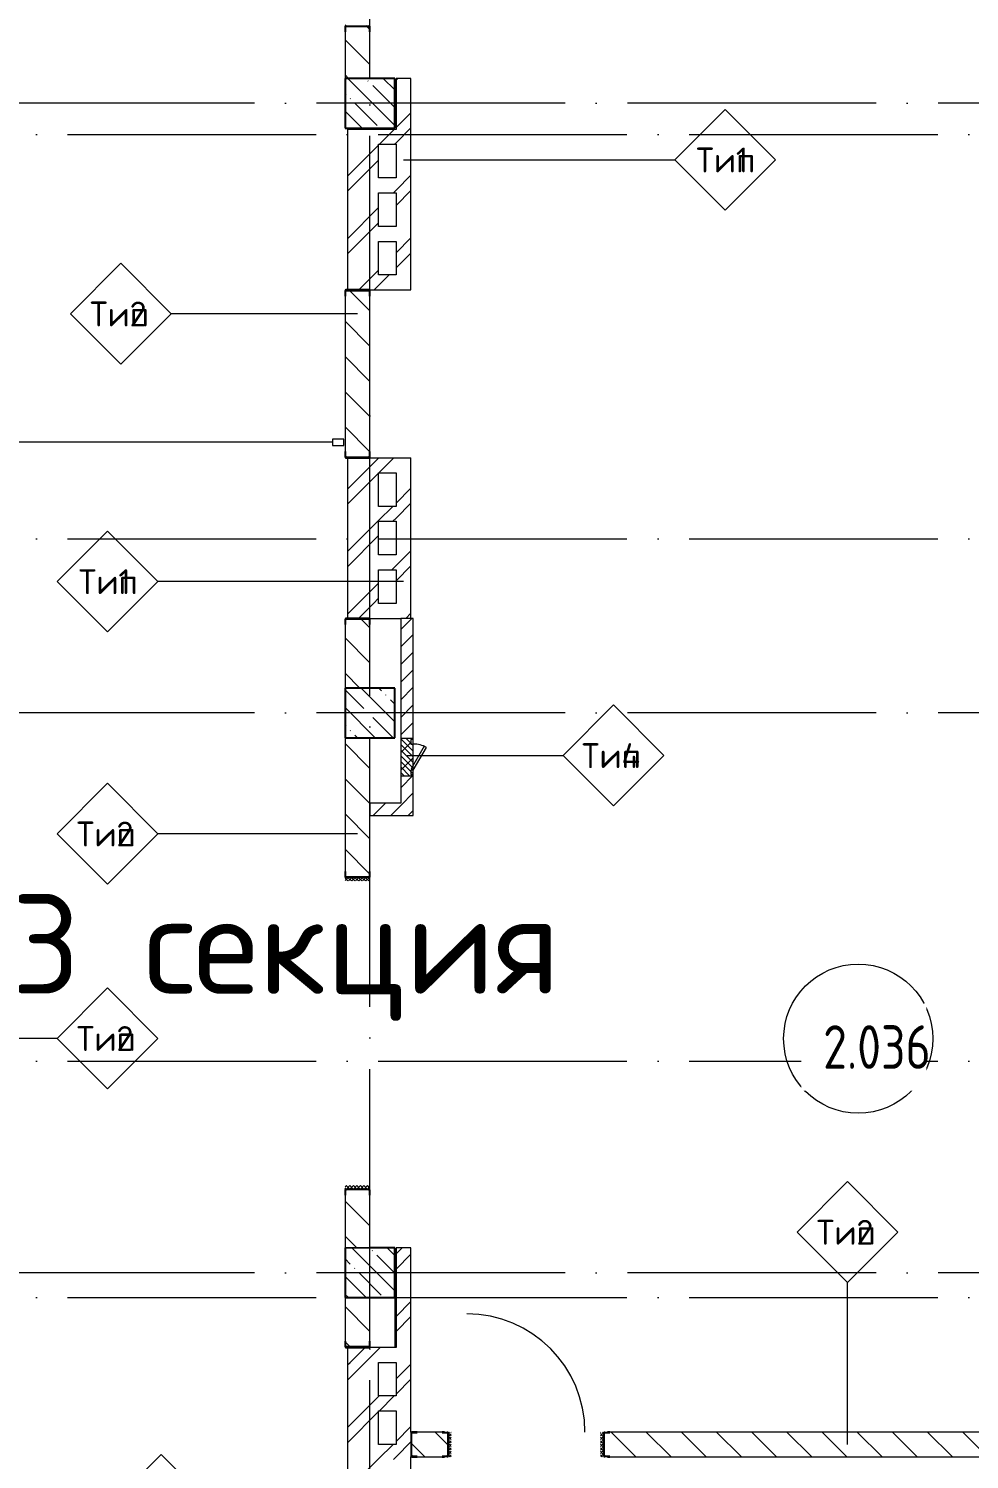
# Model space of a CAD drawing. Header units: millimetres. Extents: x -68946 to 288321, y -402657 to 324925.
# Drawn here: x 171213 to 178780, y -95860 to -84360 of the extents above; entities that cross this region are included whole.
import ezdxf

# ---------------------------------------------------------------- set-up
doc = ezdxf.new("R2010")
doc.units = ezdxf.units.MM
doc.linetypes.add('ADSK_Линия сетки', pattern=[2500, 2000, -250, 0, -250])
for name, color, linetype, lineweight in [('A-AREA-____-IDEN', 250, 'Continuous', 9), ('A-DETL-GENF-OTLN', 250, 'Continuous', 5), ('A-DOOR-____-MCUT', 250, 'Continuous', 5), ('A-DOOR-____-OTLN', 250, 'Continuous', 5), ('A-FLOR-____-OTLN', 192, 'Continuous', 9), ('A-WALL-____-IDEN', 250, 'Continuous', 9), ('A-WALL-____-MCUT', 250, 'Continuous', 13), ('A-WALL-____-PATT', 250, 'Continuous', 13), ('G-____-____-TEXT', 250, 'Continuous', 9), ('S-COLS-____-MCUT', 250, 'Continuous', 25), ('S-COLS-____-OTLN', 250, 'Continuous', 9), ('S-GRID-____-OTLN', 250, 'Continuous', 9)]:
    doc.layers.add(name, color=color, linetype=linetype, lineweight=lineweight)
doc.styles.add('ISOCPEUR', font='isocpeur.ttf', dxfattribs={"width": 0.8, "height": 100})
doc.styles.add('ISOCPEUR_3', font='isocpeur.ttf', dxfattribs={"height": 250})
doc.styles.add('ISOCPEUR_6', font='isocpeur.ttf', dxfattribs={"height": 3.5})
pattern_1 = [(135, (28708.77, -120984.93), (-141.42136, -141.42136), [])]
pattern_2 = [(45, (28708.77, -120984.93), (-251.4472, 251.4472), []), (45, (28708.77, -120603.93), (-251.4472, 251.4472), [])]
pattern_3 = [(45, (28708.77, -120984.93), (-70.71068, 70.71068), [])]

# ---------------------------------------------------------------- blocks, each defined once
blk = doc.blocks.new('Дверь_СКБ_1Ст_Фрамуга1 - Н_ВВ-9_2_1250x2600h_Лаборантская 2-42764460-АР1_Кладочный план 2 этажа С2и3')
at = {"layer": 'A-DOOR-____-OTLN'}
h = blk.add_hatch(dxfattribs=at)
h.set_pattern_fill('FP_9', color=256, style=0, pattern_type=2)
h.set_pattern_definition([(45, (-446.384, 164.685), (-14.1421, 14.1421), []), (135, (-446.384, 164.685), (-14.1421, -14.1421), [])])
h.paths.add_polyline_path([(-588, 100), (-613, 100), (-613, -100), (-588, -100)])
h = blk.add_hatch(dxfattribs=at)
h.set_pattern_fill('FP_8', color=256, style=0, pattern_type=2)
h.set_pattern_definition([(135, (1676.41, 164.685), (-14.14214, -14.14214), []), (225, (1676.41, 164.685), (14.14214, -14.14214), [])])
h.paths.add_polyline_path([(612, 100), (612, -100), (637, -100), (637, 100)])
at = {"layer": 'A-DOOR-____-OTLN', "color": 255}
blk.add_arc((-463, 100), 950, 360, 90, dxfattribs=at)
blk = doc.blocks.new('Дверь_СКБ_2Ст_Фрамуга2 - Н_ВВ-3_2500x2600h_Учебные помещения_Фрамуга слева-V1-АР1_Кладочный план 2 этажа С2и3')
at = {"layer": 'A-DOOR-____-OTLN'}
h = blk.add_hatch(dxfattribs=at)
h.set_pattern_fill('FP_5', color=256, style=0, pattern_type=2)
h.set_pattern_definition([(45, (-1071.384, 164.685), (-14.1421, 14.1421), []), (135, (-1071.384, 164.685), (-14.1421, -14.1421), [])])
h.paths.add_polyline_path([(-1212, -100), (-1212, 100), (-1237, 99), (-1237, -100)])
h = blk.add_hatch(dxfattribs=at)
h.set_pattern_fill('FP_4', color=256, style=0, pattern_type=2)
h.set_pattern_definition([(135, (1051.41, 164.685), (-14.1421, -14.1421), []), (225, (1051.41, 164.685), (14.1421, -14.1421), [])])
h.paths.add_polyline_path([(1263, -100), (1263, 100), (1238, 100), (1238, -100)])
blk = doc.blocks.new('BSC_Колонна _Прямоугольная - 400x400-V29-АР1_Кладочный план 2 этажа С2и3')
at = {"layer": 'S-COLS-____-OTLN', "lineweight": 5}
h = blk.add_hatch(dxfattribs=at)
h.set_pattern_fill('FP_70', color=256, style=0, pattern_type=2)
h.set_pattern_definition([(135, (-145250, -36025), (-142.5612, -142.5612), []), (135, (-145107.44, -36025), (-142.5612, -142.5612), [252.016, -50.403, 3.353, -47.05])])
h.paths.add_polyline_path([(-200, -200), (200, -200), (200, 200), (-200, 200)])
at = {"layer": 'S-COLS-____-MCUT'}
for p, q in [((200, 200), (-200, 200)), ((-200, 200), (-200, -200)), ((200, -200), (200, 200)), ((-200, -200), (200, -200))]:
    blk.add_line(p, q, dxfattribs=at)
blk = doc.blocks.new('BSC_Колонна _Прямоугольная - 400x400-V30-АР1_Кладочный план 2 этажа С2и3')
at = {"layer": 'S-COLS-____-OTLN', "lineweight": 5}
h = blk.add_hatch(dxfattribs=at)
h.set_pattern_fill('FP_71', color=256, style=0, pattern_type=2)
h.set_pattern_definition([(135, (-145250, -31125), (-142.5612, -142.5612), []), (135, (-145107.44, -31125), (-142.5612, -142.5612), [252.016, -50.403, 3.353, -47.05])])
h.paths.add_polyline_path([(200, -200), (200, 200), (-200, 200), (-200, -200)])
at = {"layer": 'S-COLS-____-MCUT'}
for p, q in [((200, 200), (-200, 200)), ((-200, 200), (-200, -200)), ((200, -200), (200, 200)), ((-200, -200), (200, -200))]:
    blk.add_line(p, q, dxfattribs=at)
blk = doc.blocks.new('ADSK_КолоннаНесущая_Швеллер_Гнутый_ГОСТ 8278-83 - 200х50х4_таб_1 2-V44-АР1_Кладочный план 2 этажа С2и3')
at = {"layer": 'S-COLS-____-MCUT'}
for p, q in [((-6, -90), (-6, 90)), ((0, 96), (40, 96)), ((40, 100), (20, 100)), ((40, 96), (40, 100)), ((40, -96), (0, -96)), ((20, -100), (40, -100)), ((40, -100), (40, -96))]:
    blk.add_line(p, q, dxfattribs=at)
for centre, radius, start, end in [((0, 90), 10, 90, 180), ((0, 90), 6, 90, 180), ((0, -90), 10, 180, 270), ((0, -90), 6, 180, 270)]:
    blk.add_arc(centre, radius, start, end, dxfattribs=at)
blk = doc.blocks.new('ADSK_КолоннаНесущая_Швеллер_Гнутый_ГОСТ 8278-83 - 200х50х4_таб_1 2-V47-АР1_Кладочный план 2 этажа С2и3')
at = {"layer": 'S-COLS-____-MCUT'}
for p, q in [((-10.1, 90), (-10.1, -90)), ((-6.1, -90), (-6.1, 90)), ((39.9, 100), (-0.1, 100)), ((-0.1, 96), (39.9, 96)), ((39.9, 96), (39.9, 100)), ((39.9, -96), (-0.1, -96)), ((-0.1, -100), (39.9, -100)), ((39.9, -100), (39.9, -96))]:
    blk.add_line(p, q, dxfattribs=at)
for centre, radius, start, end in [((-0.1, 90), 10, 90, 180), ((-0.1, 90), 6, 90, 180), ((-0.1, -90), 10, 180, 270), ((-0.1, -90), 6, 180, 270)]:
    blk.add_arc(centre, radius, start, end, dxfattribs=at)
blk = doc.blocks.new('ADSK_КолоннаНесущая_Швеллер_Гнутый_ГОСТ 8278-83 - 200х50х4_таб_1 2-V48-АР1_Кладочный план 2 этажа С2и3')
at = {"layer": 'S-COLS-____-MCUT'}
for p, q in [((-6, -90), (-6, 90)), ((0, 96), (40, 96)), ((40, 100), (20, 100)), ((40, 96), (40, 100)), ((40, -96), (0, -96)), ((20, -100), (40, -100)), ((40, -100), (40, -96))]:
    blk.add_line(p, q, dxfattribs=at)
for centre, radius, start, end in [((0, 90), 10, 90, 180), ((0, 90), 6, 90, 180), ((0, -90), 10, 180, 269.6632), ((0, -90), 6, 180, 270)]:
    blk.add_arc(centre, radius, start, end, dxfattribs=at)
blk = doc.blocks.new('ADSK_КолоннаНесущая_Швеллер_Гнутый_ГОСТ 8278-83 - 200х50х4_таб_1 2-V41-АР1_Кладочный план 2 этажа С2и3')
at = {"layer": 'S-COLS-____-MCUT'}
for p, q in [((-10.1, 90), (-10.1, -90)), ((-6.1, -90), (-6.1, 90)), ((39.9, 100), (-0.1, 100)), ((-0.1, 96), (39.9, 96)), ((39.9, 96), (39.9, 100)), ((39.9, -96), (-0.1, -96)), ((-0.1, -100), (39.9, -100)), ((39.9, -100), (39.9, -96))]:
    blk.add_line(p, q, dxfattribs=at)
for centre, radius, start, end in [((-0.1, 90), 10, 90, 180), ((-0.1, 90), 6, 90, 180), ((-0.1, -90), 10, 180, 270), ((-0.1, -90), 6, 180, 270)]:
    blk.add_arc(centre, radius, start, end, dxfattribs=at)
blk = doc.blocks.new('ADSK_КолоннаНесущая_Швеллер_Гнутый_ГОСТ 8278-83 - 200х50х4_таб_1 2-V51-АР1_Кладочный план 2 этажа С2и3')
at = {"layer": 'S-COLS-____-MCUT'}
for p, q in [((-6, -90), (-6, 90)), ((0, 96), (40, 96)), ((40, 100), (20, 100)), ((40, 96), (40, 100)), ((40, -96), (0, -96)), ((0, -100), (40, -100)), ((40, -100), (40, -96))]:
    blk.add_line(p, q, dxfattribs=at)
for centre, radius, start, end in [((0, 90), 10, 92.5388, 180), ((0, 90), 6, 90, 180), ((0, -90), 10, 180, 270), ((0, -90), 6, 180, 270)]:
    blk.add_arc(centre, radius, start, end, dxfattribs=at)
blk = doc.blocks.new('DM_Штора_Противодымная_Doormaster_E-60 - ш_4400 х в_2500-40883804-АР1_Кладочный план 2 этажа С2и3')
at = {"layer": 'A-DOOR-____-MCUT'}
for p, q in [((-2075, 150), (-2165, 150)), ((-2165, 150), (-2165, 100)), ((-2075, 100), (-2075, 150)), ((-2075, 125), (2325, 125)), ((2325, 150), (2325, 100)), ((2415, 150), (2325, 150)), ((2415, 100), (2415, 150)), ((-2165, 100), (-2075, 100)), ((2325, 100), (2415, 100))]:
    blk.add_line(p, q, dxfattribs=at)
blk = doc.blocks.new('ADSK_КолоннаНесущая_Швеллер_Гнутый_ГОСТ 8278-83 - 200х50х4_таб_1 2-38815029-АР1_Кладочный план 2 этажа С2и3')
at = {"layer": 'S-COLS-____-MCUT'}
for p, q in [((-6.1, -90), (-6.1, 90)), ((-0.1, 96), (39.9, 96)), ((39.9, 100), (19.9, 100)), ((39.9, 96), (39.9, 100)), ((39.9, -96), (-0.1, -96)), ((19.9, -100), (39.9, -100)), ((39.9, -100), (39.9, -96))]:
    blk.add_line(p, q, dxfattribs=at)
for centre, radius, start, end in [((-0.1, 90), 10, 90, 180), ((-0.1, 90), 6, 90, 180), ((-0.1, -90), 10, 180, 270), ((-0.1, -90), 6, 180, 270)]:
    blk.add_arc(centre, radius, start, end, dxfattribs=at)
blk = doc.blocks.new('ADSK_КолоннаНесущая_Швеллер_Гнутый_ГОСТ 8278-83 - 200х50х4_таб_1 2-38815031-АР1_Кладочный план 2 этажа С2и3')
at = {"layer": 'S-COLS-____-MCUT'}
for p, q in [((-6.1, -90), (-6.1, 90)), ((-0.1, 96), (39.9, 96)), ((39.9, 100), (19.9, 100)), ((39.9, 96), (39.9, 100)), ((39.9, -96), (-0.1, -96)), ((19.9, -100), (39.9, -100)), ((39.9, -100), (39.9, -96))]:
    blk.add_line(p, q, dxfattribs=at)
for centre, radius, start, end in [((-0.1, 90), 10, 90, 180), ((-0.1, 90), 6, 90, 180), ((-0.1, -90), 10, 180, 270), ((-0.1, -90), 6, 180, 270)]:
    blk.add_arc(centre, radius, start, end, dxfattribs=at)
blk = doc.blocks.new('АР_Люк - ЛРС_ВК_300х400_внутренний_RAL 9003-V63-АР1_Кладочный план 2 этажа С2и3')
at = {"layer": 'A-DOOR-____-OTLN'}
h = blk.add_hatch(dxfattribs=at)
h.set_pattern_fill('FP_88', color=256, style=0, pattern_type=2)
h.set_pattern_definition([(45, (125, 0), (-22.6274, 22.6274), [])])
h.paths.add_polyline_path([(275, -50), (275, 50), (-25, 50), (-25, -50)])
at = {"layer": 'A-DETL-GENF-OTLN'}
for p, q in [((275, 50), (-25, 50)), ((-25, 50), (-25, -50)), ((275, -50), (275, 50)), ((-25, -50), (275, -50))]:
    blk.add_line(p, q, dxfattribs=at)
at = {"layer": 'A-DOOR-____-MCUT'}
for p, q in [((48, 155), (38, 138)), ((38, 138), (220, 33)), ((230, 50), (48, 155)), ((20, 50), (-15, 50)), ((-15, 50), (-15, 30)), ((-15, 30), (20, 30)), ((20, 30), (20, 50)), ((220, 33), (230, 50)), ((265, 50), (230, 50)), ((230, 50), (230, 30)), ((230, 30), (265, 30)), ((265, 30), (265, 50))]:
    blk.add_line(p, q, dxfattribs=at)
blk.add_arc((230, 50), 210, 150, 180, dxfattribs=at)
blk = doc.blocks.new('AAR_СКБ_Марка_Помещения_мал - Номер-28977439-АР1_Кладочный план 2 этажа С2и3')
at = {"layer": 'A-AREA-____-IDEN'}
blk.add_circle((-0.028, 0), 3, dxfattribs=at)
blk = doc.blocks.new('ADSK_Марка_Стена - Типоразмер_ADSK_Марка-30564887-АР1_Кладочный план 2 этажа С2и3')
at = {"layer": 'A-WALL-____-IDEN'}
for p, q in [((-0.16, 4.37), (-4.21, 0.31)), ((3.9, 0.31), (-0.16, 4.37)), ((-4.21, 0.31), (-0.16, -3.74)), ((-0.16, -3.74), (3.9, 0.31))]:
    blk.add_line(p, q, dxfattribs=at)

msp = doc.modelspace()

# ---------------------------------------------------------------- hatches: boundary and pattern name
at = {"layer": 'A-WALL-____-PATT', "lineweight": 15}
h = msp.add_hatch(dxfattribs=at)
h.set_pattern_fill('FP_1', color=256, style=0, pattern_type=2)
h.set_pattern_definition(pattern_1)
h.paths.add_polyline_path([(173758.7722, -84759.9342), (173958.7722, -84759.9342), (173958.7722, -84334.9347), (173758.7722, -84334.9347), (173758.7722, -84364.9347)])
h.paths.add_polyline_path([(173958.7722, -81834.9347), (173958.7722, -80259.9342), (173758.7722, -80259.9342), (173758.7722, -81834.9347)])
h = msp.add_hatch(dxfattribs=at)
h.set_pattern_fill('FP_12', color=256, style=0, pattern_type=2)
h.set_pattern_definition(pattern_2)
h.paths.add_polyline_path([(174168.7722, -86459.9342), (174288.7722, -86459.9342), (174288.7722, -84759.9342), (174168.7722, -84759.9342), (174168.7722, -86339.9342)])
h = msp.add_hatch(dxfattribs=at)
h.set_pattern_fill('FP_12', color=256, style=0, pattern_type=2)
h.set_pattern_definition(pattern_2)
h.paths.add_polyline_path([(174028.7722, -85289.9342), (174168.7722, -85289.9342), (174168.7722, -85169.9342), (173778.7722, -85169.9342), (173778.7722, -85289.9342)])
h = msp.add_hatch(dxfattribs=at)
h.set_pattern_fill('FP_12', color=256, style=0, pattern_type=2)
h.set_pattern_definition(pattern_2)
h.paths.add_polyline_path([(173778.7722, -86339.9342), (174028.7722, -86339.9342), (174028.7722, -85289.9342), (173778.7722, -85289.9342), (173778.7722, -86218.7736)])
h = msp.add_hatch(dxfattribs=at)
h.set_pattern_fill('FP_12', color=256, style=0, pattern_type=2)
h.set_pattern_definition(pattern_2)
h.paths.add_polyline_path([(174028.7722, -85679.9342), (174168.7722, -85679.9342), (174168.7722, -85559.9342), (174028.7722, -85559.9342)])
h = msp.add_hatch(dxfattribs=at)
h.set_pattern_fill('FP_12', color=256, style=0, pattern_type=2)
h.set_pattern_definition(pattern_2)
h.paths.add_polyline_path([(174168.7722, -86459.9342), (174168.7722, -86339.9342), (173778.7722, -86339.9342), (173778.7722, -86459.9342), (173958.7722, -86459.9342)])
h = msp.add_hatch(dxfattribs=at)
h.set_pattern_fill('FP_1', color=256, style=0, pattern_type=2)
h.set_pattern_definition(pattern_1)
h.paths.add_polyline_path([(173958.7722, -87809.9336), (173958.7722, -86459.9342), (173758.7722, -86459.9342), (173758.7722, -87809.9336)])
h = msp.add_hatch(dxfattribs=at)
h.set_pattern_fill('FP_12', color=256, style=0, pattern_type=2)
h.set_pattern_definition(pattern_2)
h.paths.add_polyline_path([(174168.7722, -87929.9336), (174168.7722, -87809.9336), (173778.7722, -87809.9336), (173778.7722, -87929.9336), (174028.7722, -87929.9336)])
h = msp.add_hatch(dxfattribs=at)
h.set_pattern_fill('FP_12', color=256, style=0, pattern_type=2)
h.set_pattern_definition(pattern_2)
h.paths.add_polyline_path([(174288.7722, -89099.9336), (174288.7722, -87809.9336), (174168.7722, -87809.9336), (174168.7722, -89099.9336)])
h = msp.add_hatch(dxfattribs=at)
h.set_pattern_fill('FP_12', color=256, style=0, pattern_type=2)
h.set_pattern_definition(pattern_2)
h.paths.add_polyline_path([(174028.7722, -88979.9336), (174028.7722, -87929.9336), (173778.7722, -87929.9336), (173778.7722, -88979.9336)])
h = msp.add_hatch(dxfattribs=at)
h.set_pattern_fill('FP_12', color=256, style=0, pattern_type=2)
h.set_pattern_definition(pattern_2)
h.paths.add_polyline_path([(174168.7722, -88319.9336), (174168.7722, -88199.9336), (174028.7722, -88199.9336), (174028.7722, -88319.9336)])
h = msp.add_hatch(dxfattribs=at)
h.set_pattern_fill('FP_12', color=256, style=0, pattern_type=2)
h.set_pattern_definition(pattern_2)
h.paths.add_polyline_path([(174168.7722, -88709.9336), (174168.7722, -88589.9336), (174028.7722, -88589.9336), (174028.7722, -88709.9336)])
h = msp.add_hatch(dxfattribs=at)
h.set_pattern_fill('FP_12', color=256, style=0, pattern_type=2)
h.set_pattern_definition(pattern_2)
h.paths.add_polyline_path([(174168.7722, -89099.9336), (174168.7722, -88979.9336), (173778.7722, -88979.9336), (173778.7722, -89099.9336)])
h = msp.add_hatch(dxfattribs=at)
h.set_pattern_fill('FP_1', color=256, style=0, pattern_type=2)
h.set_pattern_definition(pattern_1)
h.paths.add_polyline_path([(173758.7722, -89659.9336), (173958.5851, -89659.9336), (173958.5851, -89099.9336), (173758.5851, -89099.9336), (173758.5851, -89659.9336)])
h = msp.add_hatch(dxfattribs=at)
h.set_pattern_fill('FP_16', color=94, style=0, pattern_type=2)
h.set_pattern_definition(pattern_3)
h.paths.add_polyline_path([(174207.7722, -90684.9342), (174307.7722, -90684.9342), (174307.7722, -90354.9342), (174287.7722, -90354.9342), (174287.7722, -90319.9342), (174307.7722, -90319.9342), (174290.4517, -90309.9342), (174307.7722, -90279.9342), (174307.7722, -90109.9342), (174287.7722, -90109.9342), (174287.7722, -90074.9342), (174307.7722, -90074.9342), (174307.7722, -89099.9336), (174207.7722, -89099.9336), (174207.7722, -90584.9342)])
h = msp.add_hatch(dxfattribs=at)
h.set_pattern_fill('FP_1', color=256, style=0, pattern_type=2)
h.set_pattern_definition(pattern_1)
h.paths.add_polyline_path([(173758.7503, -94159.9342), (173958.5851, -94159.9342), (173958.5851, -93684.9352), (173758.7503, -93684.9352), (173758.7503, -93714.9352)])
h.paths.add_polyline_path([(173958.5851, -91184.9352), (173958.5851, -90059.9342), (173758.7503, -90059.9342), (173758.7503, -91184.9352)])
h = msp.add_hatch(dxfattribs=at)
h.set_pattern_fill('FP_16', color=94, style=0, pattern_type=2)
h.set_pattern_definition(pattern_3)
h.paths.add_polyline_path([(174207.7722, -90684.9342), (174207.7722, -90584.9342), (173958.7722, -90584.9342), (173958.7722, -90684.9342)])
h = msp.add_hatch(dxfattribs=at)
h.set_pattern_fill('FP_12', color=256, style=0, pattern_type=2)
h.set_pattern_definition(pattern_2)
h.paths.add_polyline_path([(174168.7722, -96639.9336), (174288.7722, -96639.9336), (174288.7722, -94159.9336), (174168.7722, -94159.9336), (174168.7722, -96519.9336)])
h = msp.add_hatch(dxfattribs=at)
h.set_pattern_fill('FP_1', color=256, style=0, pattern_type=2)
h.set_pattern_definition(pattern_1)
h.paths.add_polyline_path([(173958.5851, -94959.9336), (173958.5851, -94559.9342), (173758.5851, -94559.9342), (173758.5851, -94959.9336), (173778.7722, -94959.9336)])
h = msp.add_hatch(dxfattribs=at)
h.set_pattern_fill('FP_12', color=256, style=0, pattern_type=2)
h.set_pattern_definition(pattern_2)
h.paths.add_polyline_path([(174168.7722, -95079.9336), (174168.7722, -94959.9336), (173778.7722, -94959.9336), (173778.7722, -95079.9336), (174028.7722, -95079.9336)])
h = msp.add_hatch(dxfattribs=at)
h.set_pattern_fill('FP_12', color=256, style=0, pattern_type=2)
h.set_pattern_definition(pattern_2)
h.paths.add_polyline_path([(174028.7722, -96639.9336), (174028.7722, -95079.9336), (173778.7722, -95079.9336), (173778.7722, -96639.9336), (173958.5851, -96639.9336)])
h = msp.add_hatch(dxfattribs=at)
h.set_pattern_fill('FP_12', color=256, style=0, pattern_type=2)
h.set_pattern_definition(pattern_2)
h.paths.add_polyline_path([(174028.7722, -95469.9336), (174168.7722, -95469.9336), (174168.7722, -95349.9336), (174028.7722, -95349.9336)])
h = msp.add_hatch(dxfattribs=at)
h.set_pattern_fill('FP_1', color=256, style=0, pattern_type=2)
h.set_pattern_definition(pattern_1)
h.paths.add_polyline_path([(180624.5137, -95839.9347), (181458.7503, -95839.9347), (181458.7503, -95639.9347), (175838.7722, -95639.9347), (175838.7722, -95839.9347), (179200.0408, -95839.9347)])
h.paths.add_polyline_path([(174588.7722, -95839.9347), (174588.7722, -95639.9347), (174288.7722, -95639.9347), (174288.7722, -95839.9347), (174558.7722, -95839.9347)])
h = msp.add_hatch(dxfattribs=at)
h.set_pattern_fill('FP_12', color=256, style=0, pattern_type=2)
h.set_pattern_definition(pattern_2)
h.paths.add_polyline_path([(174168.7722, -95859.9336), (174168.7722, -95739.9336), (174028.7722, -95739.9336), (174028.7722, -95859.9336)])
at = {"layer": 'S-COLS-____-OTLN', "lineweight": 5}
h = msp.add_hatch(dxfattribs=at)
h.set_pattern_fill('FP_40', color=256, style=0, pattern_type=2)
h.set_pattern_definition([(135, (28708.77, -120984.93), (-142.5612, -142.5612), []), (135, (28851.33, -120984.93), (-142.5612, -142.5612), [252.016, -50.403, 3.353, -47.05])])
h.paths.add_polyline_path([(174158.7722, -94559.9342), (174158.7722, -94159.9342), (173758.7722, -94159.9342), (173758.7722, -94559.9342)])

# ---------------------------------------------------------------- linework, layer by layer
at = {"layer": 'A-FLOR-____-OTLN'}
for p, q in [((173958.9375, -94959.9336), (173958.9375, -94559.9347)), ((174158.7503, -94559.9347), (174158.7503, -94959.9336))]:
    msp.add_line(p, q, dxfattribs=at)
at = {"layer": 'A-WALL-____-IDEN'}
for p, q in [((174228.7722, -85414.4954), (176409.4907, -85414.4954)), ((173858.7722, -86652.0936), (172360.6344, -86652.0936)), ((174228.7722, -88803.9898), (172254.2614, -88803.9898)), ((174257.7722, -90201.9711), (175512.1472, -90201.9711)), ((173858.5851, -90831.8308), (172254.2614, -90831.8308)), ((169058.7722, -92475.6111), (171442.8276, -92475.6111)), ((177800.3572, -95739.9347), (177800.3572, -94438.6847))]:
    msp.add_line(p, q, dxfattribs=at)
at = {"layer": 'A-WALL-____-MCUT', "color": 7, "lineweight": 15}
for p, q in [((173758.7722, -84364.9347), (173758.7722, -84759.9342)), ((173958.7722, -84759.9342), (173958.7722, -84364.9347)), ((174168.7722, -84759.9342), (174168.7722, -85169.9342)), ((174288.7722, -84759.9342), (174168.7722, -84759.9342)), ((174288.7722, -86459.9342), (174288.7722, -84759.9342)), ((173778.7722, -85169.9342), (173778.7722, -86459.9342)), ((174168.7722, -85169.9342), (173778.7722, -85169.9342)), ((174028.7722, -85559.9342), (174028.7722, -85289.9342)), ((174028.7722, -85289.9342), (174168.7722, -85289.9342)), ((174168.7722, -85289.9342), (174168.7722, -85559.9342)), ((174168.7722, -85559.9342), (174028.7722, -85559.9342)), ((174028.7722, -85949.9342), (174028.7722, -85679.9342)), ((174028.7722, -85679.9342), (174168.7722, -85679.9342)), ((174168.7722, -85679.9342), (174168.7722, -85949.9342)), ((174168.7722, -85949.9342), (174028.7722, -85949.9342)), ((174028.7722, -86339.9342), (174028.7722, -86069.9342)), ((174028.7722, -86069.9342), (174168.7722, -86069.9342)), ((174168.7722, -86069.9342), (174168.7722, -86339.9342)), ((174168.7722, -86339.9342), (174028.7722, -86339.9342)), ((173758.7722, -86459.9342), (173758.7722, -87809.9336)), ((173778.7722, -86459.9342), (173758.7722, -86459.9342)), ((173958.7722, -86459.9342), (174288.7722, -86459.9342)), ((173958.7722, -87809.9336), (173958.7722, -86459.9342)), ((173758.7722, -87809.9336), (174288.7722, -87809.9336)), ((173778.7722, -87809.9336), (173778.7722, -89099.9336)), ((174288.7722, -89099.9336), (174288.7722, -87809.9336)), ((174028.7722, -88199.9336), (174028.7722, -87929.9336)), ((174028.7722, -87929.9336), (174168.7722, -87929.9336)), ((174168.7722, -87929.9336), (174168.7722, -88199.9336)), ((174168.7722, -88199.9336), (174028.7722, -88199.9336)), ((174028.7722, -88589.9336), (174028.7722, -88319.9336)), ((174028.7722, -88319.9336), (174168.7722, -88319.9336)), ((174168.7722, -88319.9336), (174168.7722, -88589.9336)), ((174168.7722, -88589.9336), (174028.7722, -88589.9336)), ((174028.7722, -88979.9336), (174028.7722, -88709.9336)), ((174028.7722, -88709.9336), (174168.7722, -88709.9336)), ((174168.7722, -88709.9336), (174168.7722, -88979.9336)), ((174168.7722, -88979.9336), (174028.7722, -88979.9336)), ((173758.5851, -89099.9336), (173758.5851, -89659.9336)), ((173758.5851, -89099.9336), (174207.7722, -89099.9336)), ((173958.5851, -89659.9336), (173958.5851, -89099.9336)), ((173758.7503, -90059.9342), (173758.7503, -91184.9352)), ((173958.5851, -91154.9352), (173958.5851, -90059.9342)), ((173758.7503, -93684.9352), (173758.7503, -94159.9342)), ((173958.5851, -94159.9342), (173958.5851, -93714.9352)), ((174168.7722, -94159.9336), (174168.7722, -94959.9336)), ((174288.7722, -94159.9336), (174168.7722, -94159.9336)), ((174288.7722, -95639.9347), (174288.7722, -94159.9336)), ((173758.5851, -94559.9342), (173758.5851, -94959.9336)), ((173958.5851, -94559.9342), (173758.5851, -94559.9342)), ((173958.5851, -94959.9336), (173958.5851, -94559.9342)), ((173758.5851, -94959.9336), (173778.7722, -94959.9336)), ((173778.7722, -94959.9336), (173778.7722, -96639.9336)), ((174168.7722, -94959.9336), (173958.5851, -94959.9336)), ((174028.7722, -95349.9336), (174028.7722, -95079.9336)), ((174028.7722, -95079.9336), (174168.7722, -95079.9336)), ((174168.7722, -95079.9336), (174168.7722, -95349.9336)), ((174168.7722, -95349.9336), (174028.7722, -95349.9336)), ((174028.7722, -95739.9336), (174028.7722, -95469.9336)), ((174028.7722, -95469.9336), (174168.7722, -95469.9336)), ((174168.7722, -95469.9336), (174168.7722, -95739.9336)), ((174558.7722, -95639.9347), (174288.7722, -95639.9347)), ((181458.7503, -95639.9347), (175868.7722, -95639.9347)), ((174168.7722, -95739.9336), (174028.7722, -95739.9336)), ((174288.7722, -95839.9347), (174558.7722, -95839.9347)), ((174288.7722, -96639.9336), (174288.7722, -95839.9347)), ((175868.7722, -95839.9347), (181458.7503, -95839.9347))]:
    msp.add_line(p, q, dxfattribs=at)
at = {"layer": 'A-WALL-____-MCUT', "lineweight": 15}
for p, q in [((173958.7722, -86459.9342), (173778.7722, -86459.9342)), ((173758.7503, -94159.9342), (173958.5851, -94159.9342)), ((173778.7722, -94959.9336), (173958.5851, -94959.9336)), ((174288.7722, -95639.9347), (174288.7722, -95839.9347))]:
    msp.add_line(p, q, dxfattribs=at)
at = {"layer": 'A-WALL-____-MCUT', "color": 84, "lineweight": 15}
for p, q in [((174207.7722, -89099.9336), (174207.7722, -90584.9342)), ((174307.7722, -89099.9336), (174207.7722, -89099.9336)), ((174307.7722, -90074.9342), (174307.7722, -89099.9336)), ((174307.7722, -90279.9342), (174307.7722, -90109.9342)), ((174307.7722, -90684.9342), (174307.7722, -90354.9342)), ((174207.7722, -90584.9342), (173958.7722, -90584.9342)), ((173958.7722, -90584.9342), (173958.7722, -90684.9342)), ((173958.7722, -90684.9342), (174307.7722, -90684.9342))]:
    msp.add_line(p, q, dxfattribs=at)
at = {"layer": 'S-COLS-____-MCUT'}
for p, q in [((173758.7722, -94159.9342), (173758.7722, -94559.9342)), ((174158.7722, -94159.9342), (173958.5851, -94159.9342)), ((174158.7722, -94559.9342), (174158.7722, -94159.9342)), ((173758.7722, -94559.9342), (174158.7722, -94559.9342))]:
    msp.add_line(p, q, dxfattribs=at)
at = {"layer": 'S-COLS-____-OTLN'}
msp.add_line((173958.5851, -94159.9342), (173758.7722, -94159.9342), dxfattribs=at)
at = {"layer": 'S-GRID-____-OTLN', "linetype": 'ADSK_Линия сетки'}
for p, q in [((173958.7722, -124723.7741), (173958.7722, -59782.9296)), ((185529.6518, -84959.9342), (128028.7722, -84959.9342)), ((94022.7944, -85209.9342), (184259.6518, -85209.9342)), ((94022.7944, -88459.9342), (185529.6518, -88459.9342)), ((185529.6518, -89859.9342), (128028.7722, -89859.9342)), ((94022.7944, -92659.9342), (185529.6518, -92659.9342)), ((185529.6518, -94359.9342), (128028.7722, -94359.9342)), ((94022.7944, -94559.9342), (184259.6518, -94559.9342))]:
    msp.add_line(p, q, dxfattribs=at)

# ---------------------------------------------------------------- block references
at = {"layer": 'A-AREA-____-IDEN', "xscale": 200, "yscale": 200, "zscale": 99.99999999999993}
msp.add_blockref('AAR_СКБ_Марка_Помещения_мал - Номер-28977439-АР1_Кладочный план 2 этажа С2и3', (177891.9303, -92478.2406), dxfattribs=at)
at = {"layer": 'A-DOOR-____-OTLN', "color": 250}
for name, p, rotation in [('DM_Штора_Противодымная_Doormaster_E-60 - ш_4400 х в_2500-40883804-АР1_Кладочный план 2 этажа С2и3', (171583.7722, -87559.9663), 180), ('АР_Люк - ЛРС_ВК_300х400_внутренний_RAL 9003-V63-АР1_Кладочный план 2 этажа С2и3', (174257.7722, -90089.9342), 270)]:
    msp.add_blockref(name, p, dxfattribs=dict(at, rotation=rotation))
at = {"layer": 'A-DOOR-____-OTLN', "color": 255, "rotation": 90}
msp.add_blockref('Дверь_СКБ_2Ст_Фрамуга2 - Н_ВВ-3_2500x2600h_Учебные помещения_Фрамуга слева-V1-АР1_Кладочный план 2 этажа С2и3', (173858.5851, -92447.4352), dxfattribs=at)
at = {"layer": 'A-DOOR-____-OTLN', "color": 255}
msp.add_blockref('Дверь_СКБ_1Ст_Фрамуга1 - Н_ВВ-9_2_1250x2600h_Лаборантская 2-42764460-АР1_Кладочный план 2 этажа С2и3', (175201.2722, -95739.9347), dxfattribs=at)
at = {"layer": 'A-WALL-____-IDEN', "xscale": 99.99999999999993, "yscale": 99.99999999999993, "zscale": 99.99999999999993}
for p in [(176830.8326, -85445.7454), (171970.5425, -86683.3436), (171864.1695, -88835.2398), (175933.4891, -90233.2211), (171864.1695, -90863.0808), (171864.1695, -92506.8611), (177815.9822, -94064.2178), (172295.1337, -96257.6026)]:
    msp.add_blockref('ADSK_Марка_Стена - Типоразмер_ADSK_Марка-30564887-АР1_Кладочный план 2 этажа С2и3', p, dxfattribs=at)
at = {"layer": 'S-COLS-____-OTLN'}
for name, p, rotation in [('ADSK_КолоннаНесущая_Швеллер_Гнутый_ГОСТ 8278-83 - 200х50х4_таб_1 2-V48-АР1_Кладочный план 2 этажа С2и3', (173858.7503, -84345.0347), 269.9999999999995), ('ADSK_КолоннаНесущая_Швеллер_Гнутый_ГОСТ 8278-83 - 200х50х4_таб_1 2-V47-АР1_Кладочный план 2 этажа С2и3', (173858.7503, -86470.0342), 269.9999999999995), ('ADSK_КолоннаНесущая_Швеллер_Гнутый_ГОСТ 8278-83 - 200х50х4_таб_1 2-V41-АР1_Кладочный план 2 этажа С2и3', (173858.5851, -87799.8332), 90.00000000000044), ('ADSK_КолоннаНесущая_Швеллер_Гнутый_ГОСТ 8278-83 - 200х50х4_таб_1 2-V47-АР1_Кладочный план 2 этажа С2и3', (173858.5851, -89110.0332), 269.9999999999995), ('ADSK_КолоннаНесущая_Швеллер_Гнутый_ГОСТ 8278-83 - 200х50х4_таб_1 2-V44-АР1_Кладочный план 2 этажа С2и3', (173858.5851, -91174.8347), 90.00000000000044), ('ADSK_КолоннаНесущая_Швеллер_Гнутый_ГОСТ 8278-83 - 200х50х4_таб_1 2-V51-АР1_Кладочный план 2 этажа С2и3', (173858.7503, -93695.0352), 269.9999999999995), ('ADSK_КолоннаНесущая_Швеллер_Гнутый_ГОСТ 8278-83 - 200х50х4_таб_1 2-V41-АР1_Кладочный план 2 этажа С2и3', (173858.7503, -94949.8336), 90.00000000000044), ('ADSK_КолоннаНесущая_Швеллер_Гнутый_ГОСТ 8278-83 - 200х50х4_таб_1 2-38815029-АР1_Кладочный план 2 этажа С2и3', (174578.6722, -95739.9347), 180)]:
    msp.add_blockref(name, p, dxfattribs=dict(at, rotation=rotation))
for name, p in [('BSC_Колонна _Прямоугольная - 400x400-V29-АР1_Кладочный план 2 этажа С2и3', (173958.7722, -84959.9342)), ('BSC_Колонна _Прямоугольная - 400x400-V30-АР1_Кладочный план 2 этажа С2и3', (173958.7722, -89859.9342)), ('ADSK_КолоннаНесущая_Швеллер_Гнутый_ГОСТ 8278-83 - 200х50х4_таб_1 2-V47-АР1_Кладочный план 2 этажа С2и3', (174299.2875, -95739.9347)), ('ADSK_КолоннаНесущая_Швеллер_Гнутый_ГОСТ 8278-83 - 200х50х4_таб_1 2-38815031-АР1_Кладочный план 2 этажа С2и3', (175848.8722, -95739.9347))]:
    msp.add_blockref(name, p, dxfattribs=at)

# ---------------------------------------------------------------- texts
at = {"layer": 'A-WALL-____-IDEN', "char_height": 200, "attachment_point": 1, "style": 'ISOCPEUR_3'}
for s, insert, width in [('Тип', (176582.5517, -85316.0768), 387.215062), (' 1', (176902.0361, -85316.0768), 190.801625), ('Тип', (171706.1617, -86553.6749), 387.215062), (' 2', (172025.6461, -86553.6749), 230.084312), ('Тип', (171615.8886, -88705.5712), 387.215062), (' 1', (171935.373, -88705.5712), 190.801625), ('Тип', (175662.1083, -90103.5525), 387.215062), (' 4', (175981.5927, -90103.5525), 246.91975), ('Тип', (171599.7886, -90733.4122), 387.215062), (' 2', (171919.273, -90733.4122), 230.084312), ('Тип', (171599.7886, -92377.1924), 387.215062), (' 2', (171919.273, -92377.1924), 230.084312), ('Тип', (177551.6013, -93934.5492), 387.215062), (' 2', (177871.0857, -93934.5492), 230.084312)]:
    msp.add_mtext(s, dxfattribs=dict(at, insert=insert, width=width))
at = {"layer": 'G-____-____-TEXT', "color": 7, "insert": (166938.8128, -91317.8979), "char_height": 800, "width": 18169.734652, "attachment_point": 1, "style": 'ISOCPEUR_6'}
msp.add_mtext('2 этаж, 3 секция', dxfattribs=at)

# ---------------------------------------------------------------- next in the draw order: texts
at = {"layer": 'A-AREA-____-IDEN', "insert": (177604.0299, -92370.7551), "char_height": 350, "width": 654.177, "attachment_point": 1, "style": 'ISOCPEUR', "bg_fill": 3, "box_fill_scale": 1.5, "bg_fill_color": 256, "bg_fill_transparency": 0}
msp.add_mtext('2.036', dxfattribs=at)

doc.saveas('drawing.dxf')
